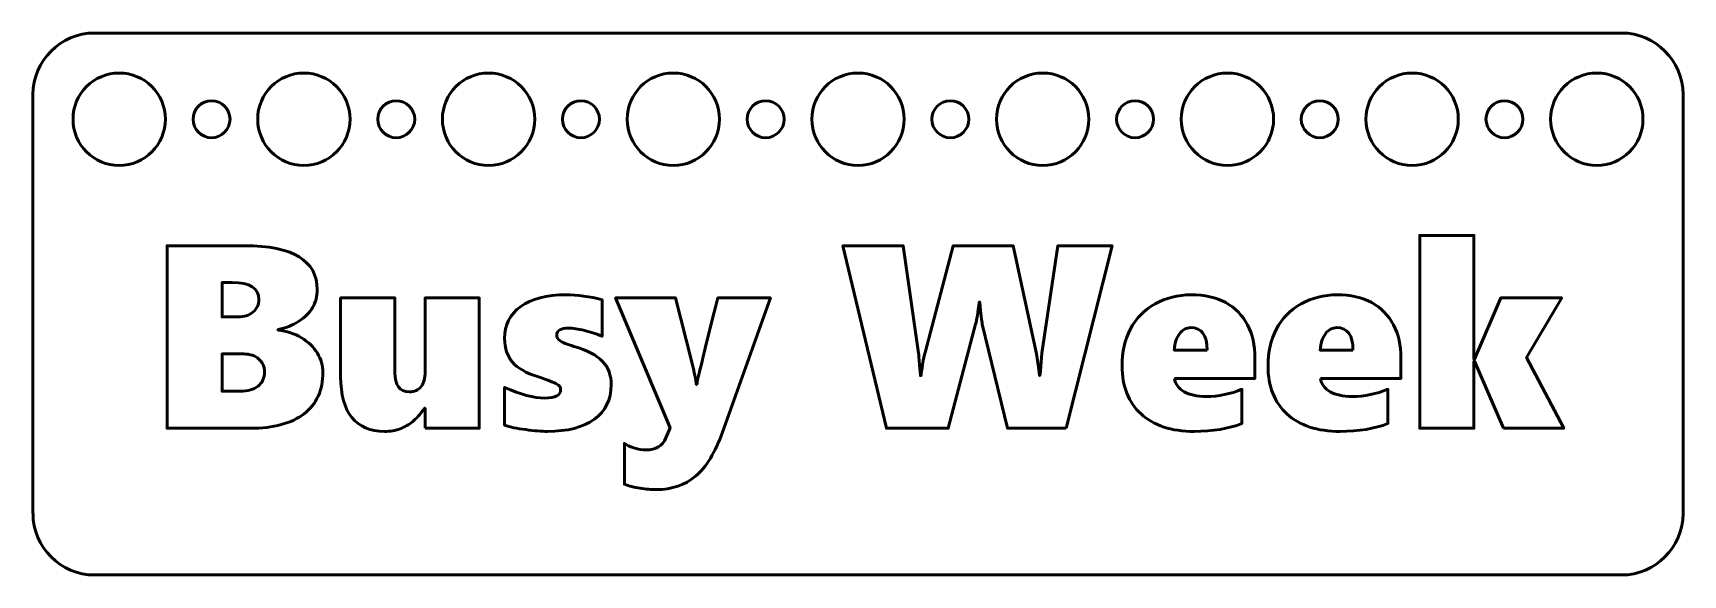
# Model space of a CAD drawing. Header units: centimetres. Extents: x -6.7 to 6.7, y -2.2 to 2.2.
import ezdxf

# ---------------------------------------------------------------- set-up
doc = ezdxf.new("R2010")
doc.units = ezdxf.units.CM
doc.header["$MEASUREMENT"] = 0
doc.layers.add('Layer 1', color=7, linetype='Continuous')

msp = doc.modelspace()

# ---------------------------------------------------------------- linework, layer by layer
at = {"layer": 'Layer 1', "lineweight": 53}
for centre, major_axis in [((-5.99999, 1.49999), (0, 0.37501)), ((-4.49999, 1.49999), (0, 0.37501)), ((-2.99999, 1.49999), (0, 0.37501)), ((-1.49999, 1.49999), (0, 0.37501)), ((0.00001, 1.49999), (0, 0.37501)), ((1.50001, 1.49999), (0, 0.37501)), ((3.00001, 1.49999), (0, 0.37501)), ((4.50001, 1.49999), (0, 0.37501)), ((6.00001, 1.49999), (0, 0.37501)), ((-5.25, 1.5), (0, 0.15)), ((-3.75, 1.5), (0, 0.15)), ((-2.25, 1.5), (0, 0.15)), ((-0.75, 1.5), (0, 0.15)), ((0.75, 1.5), (0, 0.15)), ((2.25, 1.5), (0, 0.15)), ((3.75, 1.5), (0, 0.15)), ((5.25, 1.5), (0, 0.15))]:
    msp.add_ellipse(centre, major_axis=major_axis, ratio=1, dxfattribs=at)
msp.add_open_spline([(-6.7, -1.7), (-6.7, -1.7), (-6.7, 1.7), (-6.7, 1.7), (-6.7, 1.7), (-6.7, 1.97614), (-6.47614, 2.2), (-6.2, 2.2), (-6.2, 2.2), (-6.2, 2.2), (6.2, 2.2), (6.2, 2.2), (6.2, 2.2), (6.47614, 2.2), (6.7, 1.97614), (6.7, 1.7), (6.7, 1.7), (6.7, 1.7), (6.7, -1.7), (6.7, -1.7), (6.7, -1.7), (6.7, -1.97614), (6.47614, -2.2), (6.2, -2.2), (6.2, -2.2), (6.2, -2.2), (-6.2, -2.2), (-6.2, -2.2), (-6.2, -2.2), (-6.47614, -2.2), (-6.7, -1.97614), (-6.7, -1.7)], degree=3, knots=[0, 0, 0, 0, 0.11111111, 0.11111111, 0.11111111, 0.11111111, 0.22222222, 0.22222222, 0.22222222, 0.22222222, 0.33333333, 0.33333333, 0.33333333, 0.33333333, 0.44444444, 0.44444444, 0.44444444, 0.44444444, 0.55555556, 0.55555556, 0.55555556, 0.55555556, 0.66666667, 0.66666667, 0.66666667, 0.66666667, 0.77777778, 0.77777778, 0.77777778, 0.77777778, 1, 1, 1, 1], dxfattribs=at)
at = {"layer": 'Layer 1', "color": 5, "lineweight": 53}
for points, knots in [([(5.24146, -1.00894), (5.24146, -1.00894), (5.00615, -0.46496), (5.00615, -0.46496), (5.00615, -0.46496), (5.00615, -0.46496), (5.00192, -0.46496), (5.00192, -0.46496), (5.00192, -0.46496), (5.00192, -0.46496), (5.00192, -1.00894), (5.00192, -1.00894), (5.00192, -1.00894), (5.00192, -1.00894), (4.56165, -1.00894), (4.56165, -1.00894), (4.56165, -1.00894), (4.56165, -1.00894), (4.56165, 0.5574), (4.56165, 0.5574), (4.56165, 0.5574), (4.56165, 0.5574), (5.00192, 0.5574), (5.00192, 0.5574), (5.00192, 0.5574), (5.00192, 0.5574), (5.00192, -0.44802), (5.00192, -0.44802), (5.00192, -0.44802), (5.00192, -0.44802), (5.00615, -0.44802), (5.00615, -0.44802), (5.00615, -0.44802), (5.00615, -0.44802), (5.21994, 0.0494), (5.21994, 0.0494), (5.21994, 0.0494), (5.21994, 0.0494), (5.71559, 0.0494), (5.71559, 0.0494), (5.71559, 0.0494), (5.71559, 0.0494), (5.42949, -0.43532), (5.42949, -0.43532), (5.42949, -0.43532), (5.42949, -0.43532), (5.73217, -1.00894), (5.73217, -1.00894), (5.73217, -1.00894), (5.73217, -1.00894), (5.24146, -1.00894), (5.24146, -1.00894)], [0, 0, 0, 0, 0.07142857, 0.07142857, 0.07142857, 0.07142857, 0.14285714, 0.14285714, 0.14285714, 0.14285714, 0.21428571, 0.21428571, 0.21428571, 0.21428571, 0.28571429, 0.28571429, 0.28571429, 0.28571429, 0.35714286, 0.35714286, 0.35714286, 0.35714286, 0.42857143, 0.42857143, 0.42857143, 0.42857143, 0.5, 0.5, 0.5, 0.5, 0.57142857, 0.57142857, 0.57142857, 0.57142857, 0.64285714, 0.64285714, 0.64285714, 0.64285714, 0.71428571, 0.71428571, 0.71428571, 0.71428571, 0.78571429, 0.78571429, 0.78571429, 0.78571429, 0.85714286, 0.85714286, 0.85714286, 0.85714286, 1, 1, 1, 1]), ([(-4.34531, -0.55421), (-4.34531, -0.69955), (-4.39611, -0.81174), (-4.49806, -0.89076), (-4.49806, -0.89076), (-4.60002, -0.96943), (-4.74571, -1.00894), (-4.93516, -1.00894), (-4.93516, -1.00894), (-4.93516, -1.00894), (-5.61108, -1.00894), (-5.61108, -1.00894), (-5.61108, -1.00894), (-5.61108, -1.00894), (-5.61108, 0.47273), (-5.61108, 0.47273), (-5.61108, 0.47273), (-5.61108, 0.47273), (-4.98172, 0.47273), (-4.98172, 0.47273), (-4.98172, 0.47273), (-4.58838, 0.47273), (-4.39188, 0.35314), (-4.39188, 0.11431), (-4.39188, 0.11431), (-4.39188, 0.06245), (-4.40423, 0.01518), (-4.42927, -0.02786), (-4.42927, -0.02786), (-4.45397, -0.0709), (-4.49171, -0.10865), (-4.54251, -0.14111), (-4.54251, -0.14111), (-4.59296, -0.17356), (-4.6487, -0.19543), (-4.70938, -0.20707), (-4.70938, -0.20707), (-4.70938, -0.20707), (-4.70938, -0.21131), (-4.70938, -0.21131), (-4.70938, -0.21131), (-4.63918, -0.21942), (-4.57603, -0.24024), (-4.51994, -0.27375), (-4.51994, -0.27375), (-4.4642, -0.30726), (-4.42116, -0.34889), (-4.39082, -0.39863), (-4.39082, -0.39863), (-4.36048, -0.44873), (-4.34531, -0.50059), (-4.34531, -0.55421)], [0, 0, 0, 0, 0.07142857, 0.07142857, 0.07142857, 0.07142857, 0.14285714, 0.14285714, 0.14285714, 0.14285714, 0.21428571, 0.21428571, 0.21428571, 0.21428571, 0.28571429, 0.28571429, 0.28571429, 0.28571429, 0.35714286, 0.35714286, 0.35714286, 0.35714286, 0.42857143, 0.42857143, 0.42857143, 0.42857143, 0.5, 0.5, 0.5, 0.5, 0.57142857, 0.57142857, 0.57142857, 0.57142857, 0.64285714, 0.64285714, 0.64285714, 0.64285714, 0.71428571, 0.71428571, 0.71428571, 0.71428571, 0.78571429, 0.78571429, 0.78571429, 0.78571429, 0.85714286, 0.85714286, 0.85714286, 0.85714286, 1, 1, 1, 1]), ([(1.68967, -1.00894), (1.68967, -1.00894), (1.21518, -1.00894), (1.21518, -1.00894), (1.21518, -1.00894), (1.21518, -1.00894), (1.00952, -0.16439), (1.00952, -0.16439), (1.00952, -0.16439), (1.00352, -0.1404), (0.99646, -0.08043), (0.98905, 0.01553), (0.98905, 0.01553), (0.98905, 0.01553), (0.98482, 0.01553), (0.98482, 0.01553), (0.98482, 0.01553), (0.97459, -0.06914), (0.96436, -0.12911), (0.95483, -0.16439), (0.95483, -0.16439), (0.95483, -0.16439), (0.73258, -1.00894), (0.73258, -1.00894), (0.73258, -1.00894), (0.73258, -1.00894), (0.23058, -1.00894), (0.23058, -1.00894), (0.23058, -1.00894), (0.23058, -1.00894), (-0.1229, 0.47273), (-0.1229, 0.47273), (-0.1229, 0.47273), (-0.1229, 0.47273), (0.36675, 0.47273), (0.36675, 0.47273), (0.36675, 0.47273), (0.36675, 0.47273), (0.49093, -0.39934), (0.49093, -0.39934), (0.49093, -0.39934), (0.49305, -0.41063), (0.49622, -0.44238), (0.5001, -0.49565), (0.5001, -0.49565), (0.5001, -0.49565), (0.50645, -0.58137), (0.50645, -0.58137), (0.50645, -0.58137), (0.50645, -0.58137), (0.51245, -0.58137), (0.51245, -0.58137), (0.51245, -0.58137), (0.51386, -0.56338), (0.51809, -0.53304), (0.52515, -0.49), (0.52515, -0.49), (0.53185, -0.44696), (0.53856, -0.41451), (0.54455, -0.39334), (0.54455, -0.39334), (0.54455, -0.39334), (0.77315, 0.47273), (0.77315, 0.47273), (0.77315, 0.47273), (0.77315, 0.47273), (1.25963, 0.47273), (1.25963, 0.47273), (1.25963, 0.47273), (1.25963, 0.47273), (1.44978, -0.40569), (1.44978, -0.40569), (1.44978, -0.40569), (1.44978, -0.40569), (1.46319, -0.49353), (1.46319, -0.49353), (1.46319, -0.49353), (1.46319, -0.49353), (1.47377, -0.57926), (1.47377, -0.57926), (1.47377, -0.57926), (1.47377, -0.57926), (1.47765, -0.57926), (1.47765, -0.57926), (1.47765, -0.57926), (1.47765, -0.57926), (1.48083, -0.54327), (1.48083, -0.54327), (1.48083, -0.54327), (1.48083, -0.54327), (1.49423, -0.39934), (1.49423, -0.39934), (1.49423, -0.39934), (1.49423, -0.39934), (1.62335, 0.47273), (1.62335, 0.47273), (1.62335, 0.47273), (1.62335, 0.47273), (2.06362, 0.47273), (2.06362, 0.47273), (2.06362, 0.47273), (2.06362, 0.47273), (1.68967, -1.00894), (1.68967, -1.00894)], [0, 0, 0, 0, 0.03703704, 0.03703704, 0.03703704, 0.03703704, 0.07407407, 0.07407407, 0.07407407, 0.07407407, 0.11111111, 0.11111111, 0.11111111, 0.11111111, 0.14814815, 0.14814815, 0.14814815, 0.14814815, 0.18518519, 0.18518519, 0.18518519, 0.18518519, 0.22222222, 0.22222222, 0.22222222, 0.22222222, 0.25925926, 0.25925926, 0.25925926, 0.25925926, 0.2962963, 0.2962963, 0.2962963, 0.2962963, 0.33333333, 0.33333333, 0.33333333, 0.33333333, 0.37037037, 0.37037037, 0.37037037, 0.37037037, 0.40740741, 0.40740741, 0.40740741, 0.40740741, 0.44444444, 0.44444444, 0.44444444, 0.44444444, 0.48148148, 0.48148148, 0.48148148, 0.48148148, 0.51851852, 0.51851852, 0.51851852, 0.51851852, 0.55555556, 0.55555556, 0.55555556, 0.55555556, 0.59259259, 0.59259259, 0.59259259, 0.59259259, 0.62962963, 0.62962963, 0.62962963, 0.62962963, 0.66666667, 0.66666667, 0.66666667, 0.66666667, 0.7037037, 0.7037037, 0.7037037, 0.7037037, 0.74074074, 0.74074074, 0.74074074, 0.74074074, 0.77777778, 0.77777778, 0.77777778, 0.77777778, 0.81481481, 0.81481481, 0.81481481, 0.81481481, 0.85185185, 0.85185185, 0.85185185, 0.85185185, 0.88888889, 0.88888889, 0.88888889, 0.88888889, 0.92592593, 0.92592593, 0.92592593, 0.92592593, 1, 1, 1, 1]), ([(-4.86601, 0.03705), (-4.86601, 0.12842), (-4.93798, 0.17428), (-5.08191, 0.17428), (-5.08191, 0.17428), (-5.08191, 0.17428), (-5.16446, 0.17428), (-5.16446, 0.17428), (-5.16446, 0.17428), (-5.16446, 0.17428), (-5.16446, -0.10512), (-5.16446, -0.10512), (-5.16446, -0.10512), (-5.16446, -0.10512), (-5.03535, -0.10512), (-5.03535, -0.10512), (-5.03535, -0.10512), (-4.98596, -0.10512), (-4.94503, -0.09172), (-4.91364, -0.06526), (-4.91364, -0.06526), (-4.88189, -0.0388), (-4.86601, -0.00493), (-4.86601, 0.03705)], [0, 0, 0, 0, 0.14285714, 0.14285714, 0.14285714, 0.14285714, 0.28571429, 0.28571429, 0.28571429, 0.28571429, 0.42857143, 0.42857143, 0.42857143, 0.42857143, 0.57142857, 0.57142857, 0.57142857, 0.57142857, 0.71428571, 0.71428571, 0.71428571, 0.71428571, 1, 1, 1, 1]), ([(-3.51558, -1.00894), (-3.51558, -1.00894), (-3.51558, -0.84596), (-3.51558, -0.84596), (-3.51558, -0.84596), (-3.51558, -0.84596), (-3.51981, -0.84596), (-3.51981, -0.84596), (-3.51981, -0.84596), (-3.55614, -0.89605), (-3.58895, -0.93274), (-3.61823, -0.95602), (-3.61823, -0.95602), (-3.64751, -0.97931), (-3.68068, -0.99836), (-3.71736, -1.01282), (-3.71736, -1.01282), (-3.75441, -1.02728), (-3.79709, -1.03434), (-3.84613, -1.03434), (-3.84613, -1.03434), (-3.96184, -1.03434), (-4.05003, -0.99695), (-4.11036, -0.9218), (-4.11036, -0.9218), (-4.17104, -0.84666), (-4.20138, -0.73589), (-4.20138, -0.58913), (-4.20138, -0.58913), (-4.20138, -0.58913), (-4.20138, 0.0494), (-4.20138, 0.0494), (-4.20138, 0.0494), (-4.20138, 0.0494), (-3.76111, 0.0494), (-3.76111, 0.0494), (-3.76111, 0.0494), (-3.76111, 0.0494), (-3.76111, -0.55633), (-3.76111, -0.55633), (-3.76111, -0.55633), (-3.76111, -0.6604), (-3.7223, -0.71261), (-3.64469, -0.71261), (-3.64469, -0.71261), (-3.60201, -0.71261), (-3.5699, -0.6985), (-3.54803, -0.67027), (-3.54803, -0.67027), (-3.52651, -0.64205), (-3.51558, -0.60183), (-3.51558, -0.55033), (-3.51558, -0.55033), (-3.51558, -0.55033), (-3.51558, 0.0494), (-3.51558, 0.0494), (-3.51558, 0.0494), (-3.51558, 0.0494), (-3.07531, 0.0494), (-3.07531, 0.0494), (-3.07531, 0.0494), (-3.07531, 0.0494), (-3.07531, -1.00894), (-3.07531, -1.00894), (-3.07531, -1.00894), (-3.07531, -1.00894), (-3.51558, -1.00894), (-3.51558, -1.00894)], [0, 0, 0, 0, 0.05555556, 0.05555556, 0.05555556, 0.05555556, 0.11111111, 0.11111111, 0.11111111, 0.11111111, 0.16666667, 0.16666667, 0.16666667, 0.16666667, 0.22222222, 0.22222222, 0.22222222, 0.22222222, 0.27777778, 0.27777778, 0.27777778, 0.27777778, 0.33333333, 0.33333333, 0.33333333, 0.33333333, 0.38888889, 0.38888889, 0.38888889, 0.38888889, 0.44444444, 0.44444444, 0.44444444, 0.44444444, 0.5, 0.5, 0.5, 0.5, 0.55555556, 0.55555556, 0.55555556, 0.55555556, 0.61111111, 0.61111111, 0.61111111, 0.61111111, 0.66666667, 0.66666667, 0.66666667, 0.66666667, 0.72222222, 0.72222222, 0.72222222, 0.72222222, 0.77777778, 0.77777778, 0.77777778, 0.77777778, 0.83333333, 0.83333333, 0.83333333, 0.83333333, 0.88888889, 0.88888889, 0.88888889, 0.88888889, 1, 1, 1, 1]), ([(-2.00427, -0.65722), (-2.00427, -0.77681), (-2.04978, -0.86995), (-2.14115, -0.93556), (-2.14115, -0.93556), (-2.23252, -1.00153), (-2.35952, -1.03434), (-2.52285, -1.03434), (-2.52285, -1.03434), (-2.57048, -1.03434), (-2.62904, -1.0294), (-2.69889, -1.01988), (-2.69889, -1.01988), (-2.76909, -1.01035), (-2.82589, -0.99871), (-2.86999, -0.98495), (-2.86999, -0.98495), (-2.86999, -0.98495), (-2.86999, -0.67662), (-2.86999, -0.67662), (-2.86999, -0.67662), (-2.73981, -0.73448), (-2.63116, -0.76341), (-2.54402, -0.76341), (-2.54402, -0.76341), (-2.45794, -0.76341), (-2.4149, -0.74118), (-2.4149, -0.69638), (-2.4149, -0.69638), (-2.4149, -0.67768), (-2.42478, -0.66216), (-2.44489, -0.65016), (-2.44489, -0.65016), (-2.46464, -0.63817), (-2.51721, -0.61806), (-2.60152, -0.58984), (-2.60152, -0.58984), (-2.69536, -0.56021), (-2.76345, -0.52069), (-2.80613, -0.47201), (-2.80613, -0.47201), (-2.84882, -0.42298), (-2.86999, -0.35912), (-2.86999, -0.28081), (-2.86999, -0.28081), (-2.86999, -0.17109), (-2.82624, -0.08466), (-2.73911, -0.02081), (-2.73911, -0.02081), (-2.65197, 0.04304), (-2.52956, 0.0748), (-2.37186, 0.0748), (-2.37186, 0.0748), (-2.27944, 0.0748), (-2.18172, 0.06139), (-2.07835, 0.03458), (-2.07835, 0.03458), (-2.07835, 0.03458), (-2.07835, -0.26176), (-2.07835, -0.26176), (-2.07835, -0.26176), (-2.12174, -0.24306), (-2.16937, -0.22754), (-2.22123, -0.21484), (-2.22123, -0.21484), (-2.27273, -0.20249), (-2.31612, -0.19614), (-2.3514, -0.19614), (-2.3514, -0.19614), (-2.38033, -0.19614), (-2.40361, -0.20108), (-2.4209, -0.2106), (-2.4209, -0.2106), (-2.43819, -0.22013), (-2.44665, -0.23353), (-2.44665, -0.25082), (-2.44665, -0.25082), (-2.44665, -0.27093), (-2.43748, -0.28716), (-2.41878, -0.2995), (-2.41878, -0.2995), (-2.40009, -0.31185), (-2.36304, -0.32667), (-2.30695, -0.34395), (-2.30695, -0.34395), (-2.199, -0.3757), (-2.12139, -0.41627), (-2.07447, -0.46601), (-2.07447, -0.46601), (-2.02755, -0.5154), (-2.00427, -0.57926), (-2.00427, -0.65722)], [0, 0, 0, 0, 0.04166667, 0.04166667, 0.04166667, 0.04166667, 0.08333333, 0.08333333, 0.08333333, 0.08333333, 0.125, 0.125, 0.125, 0.125, 0.16666667, 0.16666667, 0.16666667, 0.16666667, 0.20833333, 0.20833333, 0.20833333, 0.20833333, 0.25, 0.25, 0.25, 0.25, 0.29166667, 0.29166667, 0.29166667, 0.29166667, 0.33333333, 0.33333333, 0.33333333, 0.33333333, 0.375, 0.375, 0.375, 0.375, 0.41666667, 0.41666667, 0.41666667, 0.41666667, 0.45833333, 0.45833333, 0.45833333, 0.45833333, 0.5, 0.5, 0.5, 0.5, 0.54166667, 0.54166667, 0.54166667, 0.54166667, 0.58333333, 0.58333333, 0.58333333, 0.58333333, 0.625, 0.625, 0.625, 0.625, 0.66666667, 0.66666667, 0.66666667, 0.66666667, 0.70833333, 0.70833333, 0.70833333, 0.70833333, 0.75, 0.75, 0.75, 0.75, 0.79166667, 0.79166667, 0.79166667, 0.79166667, 0.83333333, 0.83333333, 0.83333333, 0.83333333, 0.875, 0.875, 0.875, 0.875, 0.91666667, 0.91666667, 0.91666667, 0.91666667, 1, 1, 1, 1]), ([(-1.63632, -1.50636), (-1.67759, -1.50636), (-1.72204, -1.50283), (-1.76967, -1.49542), (-1.76967, -1.49542), (-1.81694, -1.48837), (-1.85963, -1.47778), (-1.89667, -1.46402), (-1.89667, -1.46402), (-1.89667, -1.46402), (-1.89667, -1.13171), (-1.89667, -1.13171), (-1.89667, -1.13171), (-1.87938, -1.14476), (-1.85398, -1.15711), (-1.81976, -1.16804), (-1.81976, -1.16804), (-1.7859, -1.17898), (-1.75344, -1.18462), (-1.72346, -1.18462), (-1.72346, -1.18462), (-1.64161, -1.18462), (-1.58728, -1.15217), (-1.56047, -1.08761), (-1.56047, -1.08761), (-1.56047, -1.08761), (-1.52625, -1.00471), (-1.52625, -1.00471), (-1.52625, -1.00471), (-1.52625, -1.00471), (-1.96864, 0.0494), (-1.96864, 0.0494), (-1.96864, 0.0494), (-1.96864, 0.0494), (-1.4818, 0.0494), (-1.4818, 0.0494), (-1.4818, 0.0494), (-1.4818, 0.0494), (-1.35339, -0.46108), (-1.35339, -0.46108), (-1.35339, -0.46108), (-1.3287, -0.55633), (-1.31529, -0.62018), (-1.31317, -0.65334), (-1.31317, -0.65334), (-1.31317, -0.65334), (-1.30894, -0.65334), (-1.30894, -0.65334), (-1.30894, -0.65334), (-1.30682, -0.63817), (-1.304, -0.62124), (-1.30012, -0.60254), (-1.30012, -0.60254), (-1.29624, -0.58419), (-1.24262, -0.36688), (-1.13925, 0.0494), (-1.13925, 0.0494), (-1.13925, 0.0494), (-0.71133, 0.0494), (-0.71133, 0.0494), (-0.71133, 0.0494), (-0.71133, 0.0494), (-1.1008, -1.03928), (-1.1008, -1.03928), (-1.1008, -1.03928), (-1.15936, -1.20579), (-1.23204, -1.32538), (-1.31847, -1.3977), (-1.31847, -1.3977), (-1.4049, -1.47002), (-1.51073, -1.50636), (-1.63632, -1.50636)], [0, 0, 0, 0, 0.05263158, 0.05263158, 0.05263158, 0.05263158, 0.10526316, 0.10526316, 0.10526316, 0.10526316, 0.15789474, 0.15789474, 0.15789474, 0.15789474, 0.21052632, 0.21052632, 0.21052632, 0.21052632, 0.26315789, 0.26315789, 0.26315789, 0.26315789, 0.31578947, 0.31578947, 0.31578947, 0.31578947, 0.36842105, 0.36842105, 0.36842105, 0.36842105, 0.42105263, 0.42105263, 0.42105263, 0.42105263, 0.47368421, 0.47368421, 0.47368421, 0.47368421, 0.52631579, 0.52631579, 0.52631579, 0.52631579, 0.57894737, 0.57894737, 0.57894737, 0.57894737, 0.63157895, 0.63157895, 0.63157895, 0.63157895, 0.68421053, 0.68421053, 0.68421053, 0.68421053, 0.73684211, 0.73684211, 0.73684211, 0.73684211, 0.78947368, 0.78947368, 0.78947368, 0.78947368, 0.84210526, 0.84210526, 0.84210526, 0.84210526, 0.89473684, 0.89473684, 0.89473684, 0.89473684, 1, 1, 1, 1]), ([(2.56986, -0.60466), (2.57762, -0.65016), (2.60372, -0.6858), (2.64853, -0.7119), (2.64853, -0.7119), (2.69333, -0.73765), (2.7526, -0.75071), (2.82633, -0.75071), (2.82633, -0.75071), (2.92899, -0.75071), (3.02635, -0.73095), (3.11807, -0.69144), (3.11807, -0.69144), (3.11807, -0.69144), (3.11807, -0.97013), (3.11807, -0.97013), (3.11807, -0.97013), (3.01118, -1.01282), (2.88171, -1.03434), (2.72931, -1.03434), (2.72931, -1.03434), (2.54481, -1.03434), (2.40123, -0.98707), (2.29857, -0.89288), (2.29857, -0.89288), (2.19591, -0.79868), (2.14441, -0.66886), (2.14441, -0.50341), (2.14441, -0.50341), (2.14441, -0.38981), (2.16698, -0.28962), (2.21214, -0.20284), (2.21214, -0.20284), (2.2573, -0.11641), (2.32397, -0.04832), (2.41252, 0.00106), (2.41252, 0.00106), (2.50107, 0.0501), (2.59843, 0.0748), (2.70532, 0.0748), (2.70532, 0.0748), (2.81469, 0.0748), (2.90852, 0.05363), (2.98649, 0.01094), (2.98649, 0.01094), (3.0641, -0.03174), (3.12337, -0.09172), (3.16358, -0.16897), (3.16358, -0.16897), (3.2038, -0.24588), (3.22391, -0.33619), (3.22391, -0.43956), (3.22391, -0.43956), (3.22391, -0.43956), (3.22391, -0.60466), (3.22391, -0.60466), (3.22391, -0.60466), (3.22391, -0.60466), (2.56986, -0.60466), (2.56986, -0.60466)], [0, 0, 0, 0, 0.0625, 0.0625, 0.0625, 0.0625, 0.125, 0.125, 0.125, 0.125, 0.1875, 0.1875, 0.1875, 0.1875, 0.25, 0.25, 0.25, 0.25, 0.3125, 0.3125, 0.3125, 0.3125, 0.375, 0.375, 0.375, 0.375, 0.4375, 0.4375, 0.4375, 0.4375, 0.5, 0.5, 0.5, 0.5, 0.5625, 0.5625, 0.5625, 0.5625, 0.625, 0.625, 0.625, 0.625, 0.6875, 0.6875, 0.6875, 0.6875, 0.75, 0.75, 0.75, 0.75, 0.8125, 0.8125, 0.8125, 0.8125, 0.875, 0.875, 0.875, 0.875, 1, 1, 1, 1]), ([(3.7552, -0.60466), (3.76296, -0.65016), (3.78906, -0.6858), (3.83387, -0.7119), (3.83387, -0.7119), (3.87867, -0.73765), (3.93794, -0.75071), (4.01167, -0.75071), (4.01167, -0.75071), (4.11433, -0.75071), (4.21169, -0.73095), (4.30341, -0.69144), (4.30341, -0.69144), (4.30341, -0.69144), (4.30341, -0.97013), (4.30341, -0.97013), (4.30341, -0.97013), (4.19652, -1.01282), (4.06705, -1.03434), (3.91465, -1.03434), (3.91465, -1.03434), (3.73015, -1.03434), (3.58657, -0.98707), (3.48391, -0.89288), (3.48391, -0.89288), (3.38125, -0.79868), (3.32975, -0.66886), (3.32975, -0.50341), (3.32975, -0.50341), (3.32975, -0.38981), (3.35232, -0.28962), (3.39748, -0.20284), (3.39748, -0.20284), (3.44264, -0.11641), (3.50931, -0.04832), (3.59786, 0.00106), (3.59786, 0.00106), (3.68641, 0.0501), (3.78377, 0.0748), (3.89066, 0.0748), (3.89066, 0.0748), (4.00003, 0.0748), (4.09386, 0.05363), (4.17183, 0.01094), (4.17183, 0.01094), (4.24944, -0.03174), (4.30871, -0.09172), (4.34892, -0.16897), (4.34892, -0.16897), (4.38914, -0.24588), (4.40925, -0.33619), (4.40925, -0.43956), (4.40925, -0.43956), (4.40925, -0.43956), (4.40925, -0.60466), (4.40925, -0.60466), (4.40925, -0.60466), (4.40925, -0.60466), (3.7552, -0.60466), (3.7552, -0.60466)], [0, 0, 0, 0, 0.0625, 0.0625, 0.0625, 0.0625, 0.125, 0.125, 0.125, 0.125, 0.1875, 0.1875, 0.1875, 0.1875, 0.25, 0.25, 0.25, 0.25, 0.3125, 0.3125, 0.3125, 0.3125, 0.375, 0.375, 0.375, 0.375, 0.4375, 0.4375, 0.4375, 0.4375, 0.5, 0.5, 0.5, 0.5, 0.5625, 0.5625, 0.5625, 0.5625, 0.625, 0.625, 0.625, 0.625, 0.6875, 0.6875, 0.6875, 0.6875, 0.75, 0.75, 0.75, 0.75, 0.8125, 0.8125, 0.8125, 0.8125, 0.875, 0.875, 0.875, 0.875, 1, 1, 1, 1]), ([(2.83444, -0.37394), (2.83444, -0.25258), (2.7907, -0.19191), (2.70321, -0.19191), (2.70321, -0.19191), (2.66652, -0.19191), (2.63618, -0.20849), (2.61113, -0.24165), (2.61113, -0.24165), (2.58644, -0.27516), (2.57197, -0.31891), (2.56774, -0.37394), (2.56774, -0.37394), (2.56774, -0.37394), (2.83444, -0.37394), (2.83444, -0.37394)], [0, 0, 0, 0, 0.2, 0.2, 0.2, 0.2, 0.4, 0.4, 0.4, 0.4, 0.6, 0.6, 0.6, 0.6, 1, 1, 1, 1]), ([(4.01978, -0.37394), (4.01978, -0.25258), (3.97604, -0.19191), (3.88855, -0.19191), (3.88855, -0.19191), (3.85186, -0.19191), (3.82152, -0.20849), (3.79647, -0.24165), (3.79647, -0.24165), (3.77178, -0.27516), (3.75731, -0.31891), (3.75308, -0.37394), (3.75308, -0.37394), (3.75308, -0.37394), (4.01978, -0.37394), (4.01978, -0.37394)], [0, 0, 0, 0, 0.2, 0.2, 0.2, 0.2, 0.4, 0.4, 0.4, 0.4, 0.6, 0.6, 0.6, 0.6, 1, 1, 1, 1]), ([(-4.81945, -0.55244), (-4.81945, -0.50976), (-4.83497, -0.47448), (-4.86601, -0.44696), (-4.86601, -0.44696), (-4.89706, -0.41945), (-4.93798, -0.40569), (-4.98878, -0.40569), (-4.98878, -0.40569), (-4.98878, -0.40569), (-5.16446, -0.40569), (-5.16446, -0.40569), (-5.16446, -0.40569), (-5.16446, -0.40569), (-5.16446, -0.70837), (-5.16446, -0.70837), (-5.16446, -0.70837), (-5.16446, -0.70837), (-5.01559, -0.70837), (-5.01559, -0.70837), (-5.01559, -0.70837), (-4.95526, -0.70837), (-4.90729, -0.69426), (-4.87201, -0.66639), (-4.87201, -0.66639), (-4.83708, -0.63852), (-4.81945, -0.60042), (-4.81945, -0.55244)], [0, 0, 0, 0, 0.125, 0.125, 0.125, 0.125, 0.25, 0.25, 0.25, 0.25, 0.375, 0.375, 0.375, 0.375, 0.5, 0.5, 0.5, 0.5, 0.625, 0.625, 0.625, 0.625, 0.75, 0.75, 0.75, 0.75, 1, 1, 1, 1])]:
    msp.add_open_spline(points, degree=3, knots=knots, dxfattribs=at)

doc.saveas('drawing.dxf')
